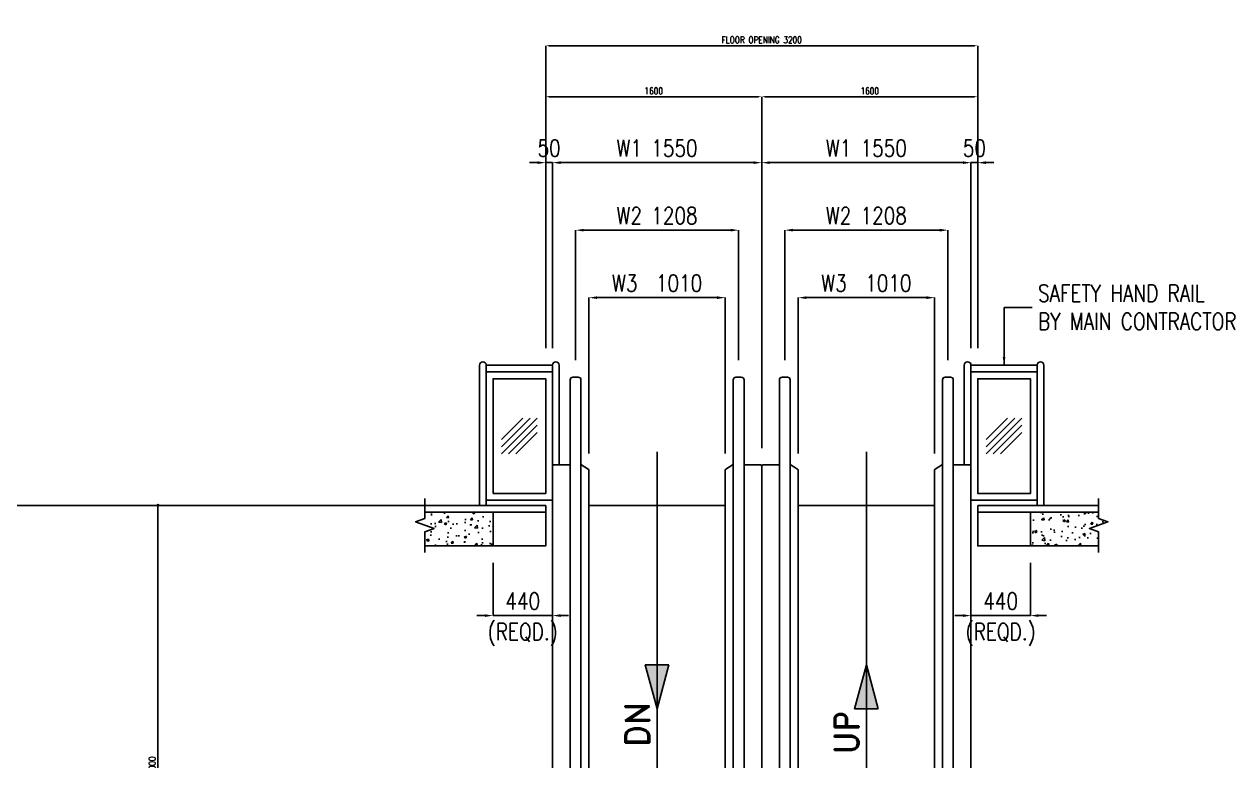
# Model space of a CAD drawing. Header units: millimetres. Extents: x -106996 to 276536, y -21995 to 37993.
# Drawn here: x 209682 to 218648, y 5338 to 10793 of the extents above; entities that cross this region are included whole.
import ezdxf

# ---------------------------------------------------------------- set-up
doc = ezdxf.new("R2010")
doc.units = ezdxf.units.MM
doc.header["$LTSCALE"] = 100
doc.linetypes.add('CENTER', pattern=[50.8, 31.75, -6.35, 6.35, -6.35])
doc.layers.get('0').update_dxf_attribs({"color": 3})
for name, color, linetype in [('1', 2, 'Continuous'), ('DIM', 2, 'Continuous'), ('GEN-___-T03-ESC-ESC', 7, 'Continuous'), ('GEN-___-T03-ESC-GEN-CNTR', 1, 'CENTER'), ('GLASS WALL', 20, 'Continuous'), ('MW', 4, 'Continuous')]:
    doc.layers.add(name, color=color, linetype=linetype)
doc.styles.add('F2', font='romand.shx')
doc.styles.add('F3', font='romans.shx', dxfattribs={"width": 0.8})
doc.dimstyles.new('NOR', dxfattribs={"dimscale": 20, "dimtxt": 2.5, "dimasz": 1.2, "dimexe": 0, "dimexo": 2.5, "dimgap": 0.9, "dimtad": 1, "dimzin": 12, "dimdsep": 46, "dimtxsty": 'F3', "dimsah": 1, "dimcen": 0.09, "dimclrd": 2, "dimclre": 2, "dimclrt": 7, "dimadec": 0, "dimazin": 0, "dimtfac": 1, "dimtix": 1, "dimtmove": 2, "dimatfit": 3, "dimfxl": 0, "dimtolj": 1, "dimtzin": 12, "dimarcsym": 0})
pattern_1 = [(50, (187950.99, -13998.58), (179.31505, -15.68803), [18.75, -206.25]), (355, (187950.99, -13998.58), (-34.6878, 188.048), [15, -165]), (100.45144, (187965.93, -13999.89), (144.6272, 172.36), [15.93505, -175.2855]), (46.1842, (187950.99, -13948.58), (266.8103, -41.3798), [28.125, -309.375]), (96.6356, (187973.22, -13952.03), (233.6655, 243.5297), [23.9026, -262.9284]), (351.1842, (187951, -13948.58), (233.6655, 243.5297), [22.5, -247.5]), (21, (187975.99, -13961.08), (149.22676, -100.6547), [18.75, -206.25]), (326, (187975.99, -13961.08), (60.8288, 181.2875), [15, -165]), (71.45144, (187988.42, -13969.47), (210.0556, 80.6328), [15.93505, -175.2855]), (37.5, (187950.99, -13998.58), (3.03996, 83.22346), [0, -163, 0, -167.5, 0, -165.625]), (7.5, (187950.99, -13998.58), (65.76738, 98.60293), [0, -95.5, 0, -159.25, 0, -63.125]), (327.5, (187895.24, -13998.58), (133.45561, -5.63872), [0, -62.5, 0, -195, 0, -258.75]), (317.5, (187870.24, -13998.58), (145.79654, 25.02625), [0, -81.25, 0, -129.5, 0, -183.75])]

# ---------------------------------------------------------------- blocks, each defined once
blk = doc.blocks.new('DOT')
at = {"layer": '1', "color": 0, "linetype": 'ByBlock'}
blk.add_line((-0.5, 0), (-1, 0), dxfattribs=at)
at = {"layer": '1', "color": 0, "linetype": 'ByBlock', "const_width": 0.5}
blk.add_lwpolyline([(-0.25, 0, 1), (0.25, 0, 1)], format="xyb", close=True, dxfattribs=at)
blk = doc.blocks.new('*D323')
at = {"color": 2, "linetype": 'ByBlock', "lineweight": -2, "transparency": 16777216}
for p, q in [((210975.6, 7229.1), (210672.3, 7229.1)), ((210672.3, 7205.1), (210672.3, 3253.1)), ((211097.6, 3229.1), (210672.3, 3229.1))]:
    blk.add_line(p, q, dxfattribs=at)
at = {"layer": 'DEFPOINTS', "color": 0, "transparency": 16777216}
for p in [(211025.6, 7229.1), (210672.3, 3229.1), (211147.6, 3229.1)]:
    blk.add_point(p, dxfattribs=at)
at = {"color": 2, "lineweight": -2, "transparency": 16777216, "xscale": 23.99999999999999, "yscale": 23.99999999999999, "zscale": 23.99999999999999}
for p, rotation in [((210672.3, 7229.1), 90), ((210672.3, 3229.1), 270)]:
    blk.add_blockref('DOT', p, dxfattribs=dict(at, rotation=rotation))
at = {"color": 7, "transparency": 16777216, "insert": (210629.3, 5229.1), "char_height": 50, "attachment_point": 5, "rotation": 90, "style": 'F3'}
blk.add_mtext('\\A1;RISE 4000', dxfattribs=at)
blk = doc.blocks.new('_DOT')
at = {"color": 0, "linetype": 'ByBlock'}
blk.add_line((-0.5, 0), (-1, 0), dxfattribs=at)
at = {"color": 0, "linetype": 'ByBlock', "const_width": 0.5}
blk.add_lwpolyline([(-0.25, 0, 1), (0.25, 0, 1)], format="xyb", close=True, dxfattribs=at)
blk = doc.blocks.new('*D366')
at = {"layer": 'DEFPOINTS', "color": 0, "transparency": 16777216}
for p in [(213154.3, 6929.1, 0), (213594.3, 6899.1, 0), (213154.3, 6412.9)]:
    blk.add_point(p, dxfattribs=at)
at = {"layer": 'DIM', "color": 2, "lineweight": -2, "transparency": 16777216}
for p, q in [((213154.3, 6804.1), (213154.3, 6412.9)), ((213594.3, 6774.1), (213594.3, 6412.9)), ((213094.3, 6412.9), (213034.3, 6412.9)), ((213594.3, 6412.9), (213154.3, 6412.9)), ((213654.3, 6412.9), (213714.3, 6412.9))]:
    blk.add_line(p, q, dxfattribs=at)
at = {"layer": 'DIM', "color": 2, "transparency": 16777216}
for points in [[(213094.3, 6422.9), (213094.3, 6402.9), (213154.3, 6412.9)], [(213654.3, 6422.9), (213654.3, 6402.9), (213594.3, 6412.9)]]:
    blk.add_solid(points, dxfattribs=at)
at = {"layer": 'DIM', "color": 7, "transparency": 16777216, "char_height": 125, "attachment_point": 5, "style": 'F3'}
for s, insert in [('\\A1;440', (213374.3, 6520.4)), ('\\A1;(REQD.)', (213374.3, 6272.7))]:
    blk.add_mtext(s, dxfattribs=dict(at, insert=insert))
blk = doc.blocks.new('*D367')
at = {"layer": 'DEFPOINTS', "color": 0, "transparency": 16777216}
for p in [(217134.3, 6929.1, 0), (216694.3, 6899.1, 0), (217134.3, 6412.9)]:
    blk.add_point(p, dxfattribs=at)
at = {"layer": 'DIM', "color": 2, "lineweight": -2, "transparency": 16777216}
for p, q in [((216694.3, 6774.1), (216694.3, 6412.9)), ((217134.3, 6804.1), (217134.3, 6412.9)), ((216634.3, 6412.9), (216574.3, 6412.9)), ((216694.3, 6412.9), (217134.3, 6412.9)), ((217194.3, 6412.9), (217254.3, 6412.9))]:
    blk.add_line(p, q, dxfattribs=at)
at = {"layer": 'DIM', "color": 2, "transparency": 16777216}
for points in [[(216634.3, 6422.9), (216634.3, 6402.9), (216694.3, 6412.9)], [(217194.3, 6422.9), (217194.3, 6402.9), (217134.3, 6412.9)]]:
    blk.add_solid(points, dxfattribs=at)
at = {"layer": 'DIM', "color": 7, "transparency": 16777216, "char_height": 125, "attachment_point": 5, "style": 'F3'}
for s, insert in [('\\A1;440', (216914.3, 6520.4)), ('\\A1;(REQD.)', (216914.3, 6272.7))]:
    blk.add_mtext(s, dxfattribs=dict(at, insert=insert))
blk = doc.blocks.new('*D397')
at = {"layer": 'DEFPOINTS', "color": 0, "transparency": 16777216}
for p in [(216424.3, 8767.8), (215414.3, 7489.3), (216424.3, 7489.3)]:
    blk.add_point(p, dxfattribs=at)
at = {"layer": 'GEN-___-T03-ESC-ESC', "color": 2, "lineweight": -2, "transparency": 16777216}
for p, q in [((215414.3, 7614.3), (215414.3, 8767.8)), ((215474.3, 8767.8), (216364.3, 8767.8)), ((216424.3, 7614.3), (216424.3, 8767.8))]:
    blk.add_line(p, q, dxfattribs=at)
at = {"layer": 'GEN-___-T03-ESC-ESC', "color": 2, "transparency": 16777216}
for points in [[(215474.3, 8777.8), (215474.3, 8757.8), (215414.3, 8767.8)], [(216364.3, 8777.8), (216364.3, 8757.8), (216424.3, 8767.8)]]:
    blk.add_solid(points, dxfattribs=at)
at = {"layer": 'GEN-___-T03-ESC-ESC', "color": 7, "transparency": 16777216, "insert": (215919.3, 8875.3), "char_height": 125, "attachment_point": 5, "style": 'F3'}
blk.add_mtext('\\A1;W3  1010', dxfattribs=at)
blk = doc.blocks.new('*D398')
at = {"layer": 'DEFPOINTS', "color": 0, "transparency": 16777216}
for p in [(216523.3, 9267.8), (215315.3, 8179.1), (216523.3, 8179.1)]:
    blk.add_point(p, dxfattribs=at)
at = {"layer": 'GEN-___-T03-ESC-ESC', "color": 2, "lineweight": -2, "transparency": 16777216}
for p, q in [((215315.3, 8304.1), (215315.3, 9267.8)), ((215375.3, 9267.8), (216463.3, 9267.8)), ((216523.3, 8304.1), (216523.3, 9267.8))]:
    blk.add_line(p, q, dxfattribs=at)
at = {"layer": 'GEN-___-T03-ESC-ESC', "color": 2, "transparency": 16777216}
for points in [[(215375.3, 9277.8), (215375.3, 9257.8), (215315.3, 9267.8)], [(216463.3, 9277.8), (216463.3, 9257.8), (216523.3, 9267.8)]]:
    blk.add_solid(points, dxfattribs=at)
at = {"layer": 'GEN-___-T03-ESC-ESC', "color": 7, "transparency": 16777216, "insert": (215919.3, 9375.3), "char_height": 125, "attachment_point": 5, "style": 'F3'}
blk.add_mtext('\\A1;W2 1208', dxfattribs=at)
blk = doc.blocks.new('*D399')
at = {"layer": 'DEFPOINTS', "color": 0, "transparency": 16777216}
for p in [(213544.3, 9767.8), (213544.3, 8267.7, 0), (213594.3, 8267.7, 0)]:
    blk.add_point(p, dxfattribs=at)
at = {"layer": 'DIM', "color": 2, "lineweight": -2, "transparency": 16777216}
for p, q in [((213484.3, 9767.8), (213424.3, 9767.8)), ((213544.3, 8392.7), (213544.3, 9767.8)), ((213594.3, 9767.8), (213544.3, 9767.8)), ((213594.3, 8392.7), (213594.3, 9767.8)), ((213654.3, 9767.8), (213714.3, 9767.8))]:
    blk.add_line(p, q, dxfattribs=at)
at = {"layer": 'DIM', "color": 2, "transparency": 16777216}
for points in [[(213484.3, 9777.8), (213484.3, 9757.8), (213544.3, 9767.8)], [(213654.3, 9777.8), (213654.3, 9757.8), (213594.3, 9767.8)]]:
    blk.add_solid(points, dxfattribs=at)
at = {"layer": 'DIM', "color": 7, "transparency": 16777216, "insert": (213569.3, 9875.3), "char_height": 125, "attachment_point": 5, "style": 'F3'}
blk.add_mtext('\\A1;50', dxfattribs=at)
blk = doc.blocks.new('*D400')
at = {"layer": 'DEFPOINTS', "color": 0, "transparency": 16777216}
for p in [(213864.3, 8767.8), (213864.3, 7489.3), (214874.3, 7489.3)]:
    blk.add_point(p, dxfattribs=at)
at = {"layer": 'GEN-___-T03-ESC-ESC', "color": 2, "lineweight": -2, "transparency": 16777216}
for p, q in [((213864.3, 7614.3), (213864.3, 8767.8)), ((214814.3, 8767.8), (213924.3, 8767.8)), ((214874.3, 7614.3), (214874.3, 8767.8))]:
    blk.add_line(p, q, dxfattribs=at)
at = {"layer": 'GEN-___-T03-ESC-ESC', "color": 2, "transparency": 16777216}
for points in [[(213924.3, 8777.8), (213924.3, 8757.8), (213864.3, 8767.8)], [(214814.3, 8777.8), (214814.3, 8757.8), (214874.3, 8767.8)]]:
    blk.add_solid(points, dxfattribs=at)
at = {"layer": 'GEN-___-T03-ESC-ESC', "color": 7, "transparency": 16777216, "insert": (214369.3, 8875.3), "char_height": 125, "attachment_point": 5, "style": 'F3'}
blk.add_mtext('\\A1;W3  1010', dxfattribs=at)
blk = doc.blocks.new('*D401')
at = {"layer": 'DEFPOINTS', "color": 0, "transparency": 16777216}
for p in [(213765.3, 9267.8), (213765.3, 8179.1), (214973.3, 8179.1)]:
    blk.add_point(p, dxfattribs=at)
at = {"layer": 'GEN-___-T03-ESC-ESC', "color": 2, "lineweight": -2, "transparency": 16777216}
for p, q in [((213765.3, 8304.1), (213765.3, 9267.8)), ((214913.3, 9267.8), (213825.3, 9267.8)), ((214973.3, 8304.1), (214973.3, 9267.8))]:
    blk.add_line(p, q, dxfattribs=at)
at = {"layer": 'GEN-___-T03-ESC-ESC', "color": 2, "transparency": 16777216}
for points in [[(213825.3, 9277.8), (213825.3, 9257.8), (213765.3, 9267.8)], [(214913.3, 9277.8), (214913.3, 9257.8), (214973.3, 9267.8)]]:
    blk.add_solid(points, dxfattribs=at)
at = {"layer": 'GEN-___-T03-ESC-ESC', "color": 7, "transparency": 16777216, "insert": (214369.3, 9375.3), "char_height": 125, "attachment_point": 5, "style": 'F3'}
blk.add_mtext('\\A1;W2 1208', dxfattribs=at)
blk = doc.blocks.new('*D402')
at = {"layer": 'DEFPOINTS', "color": 0, "transparency": 16777216}
for p in [(216744.3, 10633.9), (216744.3, 9684.8), (213544.3, 9380.4)]:
    blk.add_point(p, dxfattribs=at)
at = {"layer": 'DIM', "color": 2, "lineweight": -2, "transparency": 16777216}
for p, q in [((213544.3, 9430.4), (213544.3, 10633.9)), ((213568.3, 10633.9), (216720.3, 10633.9)), ((216744.3, 9734.8), (216744.3, 10633.9))]:
    blk.add_line(p, q, dxfattribs=at)
at = {"layer": 'DIM', "color": 2, "transparency": 16777216}
for points in [[(213568.3, 10637.9), (213568.3, 10629.9), (213544.3, 10633.9)], [(216720.3, 10637.9), (216720.3, 10629.9), (216744.3, 10633.9)]]:
    blk.add_solid(points, dxfattribs=at)
at = {"layer": 'DIM', "color": 7, "transparency": 16777216, "insert": (215144.3, 10676.9), "char_height": 50, "attachment_point": 5, "style": 'F3'}
blk.add_mtext('\\A1;FLOOR OPENING 3200', dxfattribs=at)
blk = doc.blocks.new('*D403')
at = {"layer": 'DEFPOINTS', "color": 0, "transparency": 16777216}
for p in [(215144.3, 9767.8), (216694.3, 8267.7, 0), (215144.3, 7529.1)]:
    blk.add_point(p, dxfattribs=at)
at = {"layer": 'GEN-___-T03-ESC-ESC', "color": 2, "lineweight": -2, "transparency": 16777216}
for p, q in [((215144.3, 7654.1), (215144.3, 9767.8)), ((216634.3, 9767.8), (215204.3, 9767.8)), ((216694.3, 8392.7), (216694.3, 9767.8))]:
    blk.add_line(p, q, dxfattribs=at)
at = {"layer": 'GEN-___-T03-ESC-ESC', "color": 2, "transparency": 16777216}
for points in [[(215204.3, 9777.8), (215204.3, 9757.8), (215144.3, 9767.8)], [(216634.3, 9777.8), (216634.3, 9757.8), (216694.3, 9767.8)]]:
    blk.add_solid(points, dxfattribs=at)
at = {"layer": 'GEN-___-T03-ESC-ESC', "color": 7, "transparency": 16777216, "insert": (215919.3, 9875.3), "char_height": 125, "attachment_point": 5, "style": 'F3'}
blk.add_mtext('\\A1;W1 1550', dxfattribs=at)
blk = doc.blocks.new('*D404')
at = {"layer": 'DEFPOINTS', "color": 0, "transparency": 16777216}
for p in [(215144.3, 9767.8), (213594.3, 8267.7, 0), (215144.3, 7529.1)]:
    blk.add_point(p, dxfattribs=at)
at = {"layer": 'GEN-___-T03-ESC-ESC', "color": 2, "lineweight": -2, "transparency": 16777216}
for p, q in [((213594.3, 8392.7), (213594.3, 9767.8)), ((213654.3, 9767.8), (215084.3, 9767.8)), ((215144.3, 7654.1), (215144.3, 9767.8))]:
    blk.add_line(p, q, dxfattribs=at)
at = {"layer": 'GEN-___-T03-ESC-ESC', "color": 2, "transparency": 16777216}
for points in [[(213654.3, 9777.8), (213654.3, 9757.8), (213594.3, 9767.8)], [(215084.3, 9777.8), (215084.3, 9757.8), (215144.3, 9767.8)]]:
    blk.add_solid(points, dxfattribs=at)
at = {"layer": 'GEN-___-T03-ESC-ESC', "color": 7, "transparency": 16777216, "insert": (214369.3, 9875.3), "char_height": 125, "attachment_point": 5, "style": 'F3'}
blk.add_mtext('\\A1;W1 1550', dxfattribs=at)
blk = doc.blocks.new('*D405')
at = {"layer": 'DEFPOINTS', "color": 0, "transparency": 16777216}
for p in [(216744.3, 9767.8), (216694.3, 8267.7, 0), (216744.3, 8267.7, 0)]:
    blk.add_point(p, dxfattribs=at)
at = {"layer": 'DIM', "color": 2, "lineweight": -2, "transparency": 16777216}
for p, q in [((216634.3, 9767.8), (216574.3, 9767.8)), ((216694.3, 8392.7), (216694.3, 9767.8)), ((216694.3, 9767.8), (216744.3, 9767.8)), ((216744.3, 8392.7), (216744.3, 9767.8)), ((216804.3, 9767.8), (216864.3, 9767.8))]:
    blk.add_line(p, q, dxfattribs=at)
at = {"layer": 'DIM', "color": 2, "transparency": 16777216}
for points in [[(216634.3, 9777.8), (216634.3, 9757.8), (216694.3, 9767.8)], [(216804.3, 9777.8), (216804.3, 9757.8), (216744.3, 9767.8)]]:
    blk.add_solid(points, dxfattribs=at)
at = {"layer": 'DIM', "color": 7, "transparency": 16777216, "insert": (216719.3, 9875.3), "char_height": 125, "attachment_point": 5, "style": 'F3'}
blk.add_mtext('\\A1;50', dxfattribs=at)
blk = doc.blocks.new('*D407')
at = {"color": 2, "lineweight": -2, "transparency": 16777216}
for p, q in [((213544.3, 9555.4), (213544.3, 10256.1)), ((213568.3, 10256.1), (215120.3, 10256.1)), ((215144.3, 9555.4), (215144.3, 10256.1))]:
    blk.add_line(p, q, dxfattribs=at)
at = {"color": 2, "transparency": 16777216}
for points in [[(213568.3, 10260.1), (213568.3, 10252.1), (213544.3, 10256.1)], [(215120.3, 10260.1), (215120.3, 10252.1), (215144.3, 10256.1)]]:
    blk.add_solid(points, dxfattribs=at)
at = {"layer": 'DEFPOINTS', "color": 0, "transparency": 16777216}
for p in [(215144.3, 10256.1), (213544.3, 9505.4, 0), (215144.3, 9505.4, 0)]:
    blk.add_point(p, dxfattribs=at)
at = {"color": 7, "transparency": 16777216, "insert": (214344.3, 10299.1), "char_height": 50, "attachment_point": 5, "style": 'F3'}
blk.add_mtext('\\A1;1600', dxfattribs=at)
blk = doc.blocks.new('*D408')
at = {"color": 2, "lineweight": -2, "transparency": 16777216}
for p, q in [((215144.3, 9616.6), (215144.3, 10256.1)), ((215168.3, 10256.1), (216720.3, 10256.1)), ((216744.3, 9616.6), (216744.3, 10256.1))]:
    blk.add_line(p, q, dxfattribs=at)
at = {"color": 2, "transparency": 16777216}
for points in [[(215168.3, 10260.1), (215168.3, 10252.1), (215144.3, 10256.1)], [(216720.3, 10260.1), (216720.3, 10252.1), (216744.3, 10256.1)]]:
    blk.add_solid(points, dxfattribs=at)
at = {"layer": 'DEFPOINTS', "color": 0, "transparency": 16777216}
for p in [(216744.3, 10256.1), (215144.3, 9566.6, 0), (216744.3, 9566.6, 0)]:
    blk.add_point(p, dxfattribs=at)
at = {"color": 7, "transparency": 16777216, "insert": (215944.3, 10299.1), "char_height": 50, "attachment_point": 5, "style": 'F3'}
blk.add_mtext('\\A1;1600', dxfattribs=at)

msp = doc.modelspace()

# ---------------------------------------------------------------- hatches: boundary and pattern name
h = msp.add_hatch()
h.set_pattern_fill('AR-CONC', color=2, scale=25)
h.set_pattern_definition(pattern_1)
h.paths.add_polyline_path([(213154.308504, 7179.1244945), (212648.9360505, 7179.1244945), (212648.9360505, 7132.670443), (212580.249115, 7107.670443), (212717.622986, 7057.670443), (212648.9360505, 7032.670443), (212648.9360505, 6929.1244945), (213154.308504, 6929.1244945)])
h = msp.add_hatch()
h.set_pattern_fill('AR-CONC', color=2, scale=25)
h.set_pattern_definition(pattern_1)
h.paths.add_polyline_path([(217639.6809574, 7032.670443), (217570.9940219, 7057.670443), (217708.3678929, 7107.670443), (217639.6809574, 7132.670443), (217639.6809574, 7179.1244945), (217134.3085039, 7179.1244945), (217134.3085039, 6929.1244945), (217639.6809574, 6929.1244945)])
for points in [[(214456.6599317, 6047.9874259), (214369.308504, 5722.7574595), (214281.9570762, 6047.9874259)], [(216006.6599317, 5722.7574595), (215919.308504, 6047.9874259), (215831.9570762, 5722.7574595)]]:
    msp.add_hatch(color=252).paths.add_polyline_path(points)

# ---------------------------------------------------------------- linework, layer by layer
at = {"color": 4, "ltscale": 250}
for p, q in [((213054.308504, 7229.1244945, -0.0001515), (213054.308504, 8267.6953043, -0.0001515)), ((213104.308504, 8267.6960777, -0.0003538), (213104.308504, 7229.1244945, -0.0003538)), ((213104.308504, 8267.6953043, 0.0006709), (213594.308504, 8267.6953043, 0.0003339)), ((213594.308504, 7519.136932, 0.0001772), (213594.308504, 8267.6953043, 0.0005187)), ((213644.308504, 8267.6960777, 0.0003164), (213644.308504, 7529.136932, 0.0003164)), ((216644.308504, 8267.6960777, 0.0003164), (216644.308504, 7529.136932, 0.0003164)), ((217184.3085039, 8267.6953043, 0.0006709), (216694.3085039, 8267.6953043, 0.0003339)), ((216694.308504, 7519.136932, 0.0001772), (216694.3085039, 8267.6953043, 0.0005187)), ((217184.3085039, 8267.6960777, -0.0003538), (217184.3085039, 7229.1244945, -0.0003538)), ((217234.3085039, 7229.1244945, -0.0001515), (217234.3085039, 8267.6953043, -0.0001515)), ((213104.308504, 8217.6953043, 0.0006709), (213594.308504, 8217.6953043, 0.0003339)), ((217184.3085039, 8217.6953043, 0.0006709), (216694.3085039, 8217.6953043, 0.0003339)), ((213104.308504, 7267.6953043, 0.0005676), (213594.308504, 7267.6953043, 0.0005187)), ((217184.3085039, 7267.6953043, 0.0005676), (216694.3085039, 7267.6953043, 0.0005187))]:
    msp.add_line(p, q, dxfattribs=at)
at = {"color": 252}
for p, q in [((213216.7259825, 7610.154486, 0.0003111), (213481.8910254, 7875.3195289, 0.0003111)), ((213216.7259825, 7663.1874946, 0.0003111), (213428.8580169, 7875.3195289, 0.0003111)), ((213216.7259825, 7716.2205032, 0.0003111), (213375.8250083, 7875.3195289, 0.0003111)), ((213269.7589911, 7610.154486, 0.0003111), (213481.8910254, 7822.2865203, 0.0003111)), ((216806.7259825, 7610.154486, 0.0003111), (217071.8910254, 7875.3195289, 0.0003111)), ((216806.7259825, 7663.1874946, 0.0003111), (217018.8580168, 7875.3195289, 0.0003111)), ((216806.7259825, 7716.2205032, 0.0003111), (216965.8250082, 7875.3195289, 0.0003111)), ((216859.7589911, 7610.154486, 0.0003111), (217071.8910254, 7822.2865203, 0.0003111)), ((213322.7919997, 7610.154486, 0.0003111), (213481.8910254, 7769.2535118, 0.0003111)), ((216912.7919997, 7610.154486, 0.0003111), (217071.8910254, 7769.2535118, 0.0003111)), ((211445.7576119, 7229.1219316), (208942.6967486, 7229.1160323))]:
    msp.add_line(p, q, dxfattribs=at)
at = {"color": 1, "linetype": 'CENTER', "ltscale": 222}
for p, q in [((214369.308504, 1759.1244945, -0.0005033), (214369.308504, 7625.2570465, -0.0002819)), ((215919.308504, 1809.8956404, -0.0005018), (215919.308504, 7625.2570465, -0.0002816))]:
    msp.add_line(p, q, dxfattribs=at)
for p, q in [((212648.9360505, 7229.1244945, 0.0001772), (213544.308504, 7229.1244945, 0.0001772)), ((213544.308504, 7179.1244945, 0.0005342), (213544.308504, 7229.1244945, 0.0001772)), ((217639.6809574, 7229.1244945, -0.0002691), (216744.3085039, 7229.1244945, -0.0002691)), ((216744.3085039, 7179.1244945, 0.0005342), (216744.3085039, 7229.1244945, 0.0001772))]:
    msp.add_line(p, q)
at = {"color": 6, "ltscale": 11}
msp.add_line((217134.3085039, 7179.1244945, -0.0002385), (217134.3085039, 6929.1244945, 0.0003204), dxfattribs=at)
at = {"color": 1, "linetype": 'Continuous', "elevation": -0.0002691}
for points in [[(212648.9360505, 7279.1244945), (212648.9360505, 7132.670443), (212580.249115, 7107.670443), (212717.622986, 7057.670443), (212648.9360505, 7032.670443), (212648.9360505, 6879.1244945)], [(217639.6809574, 7279.1244945), (217639.6809574, 7132.670443), (217708.3678929, 7107.670443), (217570.9940219, 7057.670443), (217639.6809574, 7032.670443), (217639.6809574, 6879.1244945)]]:
    msp.add_lwpolyline(points, dxfattribs=at)
at = {"color": 6, "elevation": -0.0002194}
for points in [[(212648.9360505, 7179.1244945), (212648.9360505, 7132.670443), (212580.249115, 7107.670443), (212717.622986, 7057.670443), (212648.9360505, 7032.670443), (212648.9360505, 6929.1244945), (213154.308504, 6929.1244945), (213154.308504, 7179.1244945)], [(217639.6809574, 7179.1244945), (217639.6809574, 7132.670443), (217708.3678929, 7107.670443), (217570.9940219, 7057.670443), (217639.6809574, 7032.670443), (217639.6809574, 6929.1244945), (217134.3085039, 6929.1244945), (217134.3085039, 7179.1244945)]]:
    msp.add_lwpolyline(points, close=True, dxfattribs=at)
at = {"ltscale": 11}
for points, elevation in [([(213544.308504, 7179.1244945), (213154.308504, 7179.1244945), (213154.308504, 6929.1244945), (213544.308504, 6929.1244945)], -0.0003556), ([(216744.3085039, 7179.1244945), (217134.3085039, 7179.1244945), (217134.3085039, 6929.1244945), (216744.3085039, 6929.1244945)], -0.0002194)]:
    msp.add_lwpolyline(points, close=True, dxfattribs=dict(at, elevation=elevation))
at = {"ltscale": 250}
for points, elevation in [([(214456.6599317, 6047.9874259), (214369.308504, 5722.7574595), (214281.9570762, 6047.9874259)], -0.000376), ([(216006.6599317, 5722.7574595), (215919.308504, 6047.9874259), (215831.9570762, 5722.7574595)], -0.0003622)]:
    msp.add_lwpolyline(points, close=True, dxfattribs=dict(at, elevation=elevation))
at = {"color": 4, "ltscale": 250}
for centre in [(213079.308504, 8267.6953043, -0.0001515), (213619.308504, 8267.6953043, 0.0005187), (216669.3085039, 8267.6953043, 0.0005187), (217209.3085039, 8267.6953043, -0.0001515)]:
    msp.add_arc(centre, 25, 0, 180, dxfattribs=at)
at = {"layer": 'GEN-___-T03-ESC-ESC'}
for p, q in [((213785.308504, 8179.136932, 0.0001772), (213745.308504, 8179.136932, 0.0001772)), ((214953.308504, 8179.136932, 0.0001772), (214993.308504, 8179.136932, 0.0001772)), ((215335.308504, 8179.136932, 0.0001772), (215295.308504, 8179.136932, 0.0001772)), ((216503.308504, 8179.136932, 0.0001772), (216543.308504, 8179.136932, 0.0001772)), ((213725.308504, 8159.136932, 0.0003314), (213725.308504, 7029.1244945, -0.0004922)), ((213805.308504, 8159.136932, 0.0003314), (213805.308504, 7029.1244945, -0.0004922)), ((214933.308504, 8159.136932, 0.0002267), (214933.308504, 7029.1244945, -0.0004922)), ((215013.308504, 8159.136932, 0.0003314), (215013.308504, 7029.1244945, -0.0004922)), ((215275.308504, 8159.1370068, 0.0003314), (215275.308504, 7029.1244945, -0.0004922)), ((215355.308504, 8159.136932, 0.0003314), (215355.308504, 7029.1244945, -0.0004922)), ((216483.308504, 8159.1370082, 0.0003314), (216483.308504, 7029.1244945, -0.0004922)), ((216563.308504, 8159.136932, 0.0003314), (216563.308504, 7029.1244945, -0.0004922)), ((213859.308504, 7497.9600174, 0.0001772), (213805.308504, 7533.0340463, 0.0001772)), ((214879.308504, 7497.9600174, 0.0001772), (214933.308504, 7533.0340463, 0.0001772)), ((215409.308504, 7497.9600174, 0.0001772), (215355.308504, 7533.0340463, 0.0001772)), ((216429.308504, 7497.9600174, 0.0001772), (216483.308504, 7533.0340463, 0.0001772)), ((213594.308504, 7519.136932, 0.0003428), (213594.308504, 3229.1244945, -0.0004465)), ((213725.308504, 7529.136932, 0.0001772), (213604.308504, 7529.136932, 0.0001772)), ((213864.308504, 7489.2997634, 0.0002663), (213864.308504, 7029.1244945, -0.0004922)), ((214874.308504, 7489.2997634, 0.0002663), (214874.308504, 7029.1244945, -0.0004922)), ((215013.308504, 7529.136932, 0.0001772), (215134.308504, 7529.136932, 0.0001772)), ((215144.308504, 3445.1797995, -0.0004922), (215144.308504, 7519.136932, 0.0001772)), ((215275.308504, 7529.136932, 0.0001772), (215154.308504, 7529.136932, 0.0001772)), ((215414.308504, 7489.2997634, 0.0002663), (215414.308504, 7029.1244945, -0.0004922)), ((216424.308504, 7489.2997634, 0.0002663), (216424.308504, 7029.1244945, -0.0004922)), ((216563.308504, 7529.136932, 0.0001772), (216684.308504, 7529.136932, 0.0001772)), ((216694.308504, 7519.136932, 0.0003428), (216694.308504, 3229.1244945, -0.0004465)), ((214874.308504, 7229.136932, 0.0001772), (213864.308504, 7229.136932, 0.0001772)), ((216424.308504, 7229.136932, 0.0001772), (215414.308504, 7229.136932, 0.0001772)), ((213725.308504, 7029.1244945, -0.0004922), (213725.308504, 3379.4054631, -0.0004922)), ((213805.308504, 7029.1244945, -0.0004922), (213805.308504, 3379.7499885, -0.0004922)), ((213864.308504, 7029.1244945, -0.0004922), (213864.308504, 3229.1244945, -0.0004922)), ((214874.308504, 7029.1244945, -0.0004922), (214874.308504, 3229.1244945, -0.0004922)), ((214933.308504, 7029.1244945, -0.0004922), (214933.308504, 3379.7499885, -0.0004922)), ((215013.308504, 7029.1244945, -0.0004922), (215013.308504, 3379.7499885, -0.0004922)), ((215275.308504, 7029.1244945, -0.0004922), (215275.308504, 3379.7499885, -0.0004922)), ((215355.308504, 7029.1244945, -0.0004922), (215355.308504, 3379.7499885, -0.0004922)), ((215414.308504, 7029.1244945, -0.0004922), (215414.308504, 3229.1244945, -0.0004922)), ((216424.308504, 7029.1244945, -0.0004922), (216424.308504, 3229.1244945, -0.0004922)), ((216483.308504, 7029.1244945, -0.0004922), (216483.308504, 3379.7499885, -0.0004922)), ((216563.308504, 7029.1244945, -0.0004922), (216563.308504, 3379.624087, -0.0004922))]:
    msp.add_line(p, q, dxfattribs=at)
for centre, radius, start, end in [((213745.308504, 8159.136932, 0.0001772), 20, 90, 180), ((213785.308504, 8159.136932, 0.0001772), 20, 0, 90), ((214953.308504, 8159.136932, 0.0001772), 20, 90, 180), ((214993.308504, 8159.136932, 0.0001772), 20, 0, 90), ((215295.308504, 8159.136932, 0.0001772), 20, 90, 180), ((215335.308504, 8159.136932, 0.0001772), 20, 0, 90), ((216503.308504, 8159.136932, 0.0001772), 20, 90, 180), ((216543.308504, 8159.136932, 0.0001772), 20, 0, 90), ((213604.308504, 7519.136932, 0.0001772), 10, 90, 180), ((213604.308504, 7519.136932, 0.0001772), 10, 90, 180), ((213854.308504, 7489.2997634, 0.0001772), 10, 0, 60), ((214884.308504, 7489.2997634, 0.0001772), 10, 120, 180), ((215134.308504, 7519.136932, 0.0001772), 10, 0, 90), ((215154.308504, 7519.136932, 0.0001772), 10, 90, 180), ((215404.308504, 7489.2997634, 0.0001772), 10, 0, 60)]:
    msp.add_arc(centre, radius, start, end, dxfattribs=at)
at = {"layer": 'GEN-___-T03-ESC-GEN-CNTR', "ltscale": 150}
msp.add_line((212648.9360505, 7229.1219316), (210199.0928234, 7229.1219316), dxfattribs=at)
at = {"layer": 'GLASS WALL', "elevation": 0.0003111}
for points in [[(213154.308504, 7317.6953043), (213154.308504, 8167.7787106), (213544.308504, 8167.7787106), (213544.308504, 7317.6953043)], [(217134.3085039, 7317.6953043), (217134.3085039, 8167.7787106), (216744.3085039, 8167.7787106), (216744.3085039, 7317.6953043)]]:
    msp.add_lwpolyline(points, close=True, dxfattribs=at)
at = {"layer": 'MW', "color": 4, "ltscale": 222}
for centre, start, end in [((216434.308504, 7489.2997634, 0.0001772), 120, 180), ((216684.308504, 7519.136932, 0.0001772), 0, 90), ((216684.308504, 7519.136932, 0.0001772), 0, 90)]:
    msp.add_arc(centre, 10, start, end, dxfattribs=at)

# ---------------------------------------------------------------- texts
at = {"color": 2, "ltscale": 250, "style": 'F2'}
for s, p in [('DN', (214312.6164705, 5440.6271108, -0.0003836)), ('UP', (215862.6164705, 5384.7421818, -0.0003698))]:
    msp.add_text(s, height=180, rotation=90, dxfattribs=at).set_placement(p)
at = {"ltscale": 250, "insert": (217191.0360931, 8696.1734385, 0.0007452), "char_height": 125, "width": 2397.397265972, "attachment_point": 4, "style": 'F3'}
msp.add_mtext('{\\W0.8;SAFETY HAND RAIL \\PBY MAIN CONTRACTOR}', dxfattribs=at)

# ---------------------------------------------------------------- dimensions: what is measured, and where the dimension line sits
for base, p1, p2, picture, middle in [((215144.308504, 10256.133679, -0.0004922), (213544.308504, 9505.4092045, -0.0000459), (215144.308504, 9505.4092045, 0.0001772), '*D407', (214344.308504, 10299.133679, -0.0004922)), ((216744.3116621, 10256.133679, -0.0004922), (215144.308504, 9566.5874793, 0.0001772), (216744.3116621, 9566.5874793, 0.0001772), '*D408', (215944.310083, 10299.133679, -0.0004922))]:
    dim = msp.add_linear_dim(base=base, p1=p1, p2=p2, dimstyle='NOR')
    dim.commit()
    dim.dimension.update_dxf_attribs({"geometry": picture, "text_midpoint": middle})
dim = msp.add_linear_dim(base=(210672.3342088, 3229.1219316), p1=(211025.5891719, 7229.1219316), p2=(211147.6417869, 3229.1219316), angle=90, text='RISE <>', dimstyle='NOR', override={"dimdec": 0, "dimblk1": 'DOT', "dimblk2": 'DOT', "dimarcsym": 1})
dim.commit()
dim.dimension.update_dxf_attribs({"geometry": '*D323', "text_midpoint": (210629.3342088, 5229.1219316)})
at = {"layer": 'DIM'}
for base, p1, p2, text, override, picture, middle in [((216744.3116621, 10633.9365637, -0.0000459), (213544.308504, 9380.4092045, -0.0000459), (216744.3116621, 9684.7890512, -0.0000459), 'FLOOR OPENING <>\\X', {"dimdec": 0}, '*D402', (215144.310083, 10633.9365637, -0.0000459)), ((217134.3085039, 6412.9214178, 0.0001772), (216694.308504, 6899.1244945, 0.000265), (217134.3085039, 6929.1244945, 0.0001769), '<>\\X(REQD.)', {"dimscale": 50, "dimdec": 0}, '*D367', (216914.308504, 6412.9214178, 0.0001772))]:
    dim = msp.add_linear_dim(base=base, p1=p1, p2=p2, text=text, dimstyle='NOR', override=override, dxfattribs=at)
    dim.commit()
    dim.dimension.update_dxf_attribs({"geometry": picture, "text_midpoint": middle})
dim = msp.add_linear_dim(base=(213544.308504, 9767.7787106, 0.0001772), p1=(213594.308504, 8267.6953043, -0.0000251), p2=(213544.308504, 8267.6953043, -0.0000251), angle=180, dimstyle='NOR', override={"dimscale": 50, "dimdec": 0}, dxfattribs=at)
dim.commit()
dim.dimension.update_dxf_attribs({"geometry": '*D399', "text_midpoint": (213569.308504, 9875.2787106, 0.0001772)})
dim = msp.add_linear_dim(base=(216744.3116621, 9767.7787106, 0.0001772), p1=(216694.308504, 8267.6953043, -0.0000251), p2=(216744.3116621, 8267.6953043, -0.0000251), dimstyle='NOR', override={"dimscale": 50, "dimdec": 0}, dxfattribs=at)
dim.commit()
dim.dimension.update_dxf_attribs({"geometry": '*D405', "text_midpoint": (216719.310083, 9875.2787106, 0.0001772)})
dim = msp.add_linear_dim(base=(213154.308504, 6412.9214178, 0.0001772), p1=(213594.308504, 6899.1244945, 0.000265), p2=(213154.308504, 6929.1244945, 0.0001769), angle=180, text='<>\\X(REQD.)', dimstyle='NOR', override={"dimscale": 50, "dimdec": 0}, dxfattribs=at)
dim.commit()
dim.dimension.update_dxf_attribs({"geometry": '*D366', "text_midpoint": (213374.308504, 6412.9214178, 0.0001772)})
at = {"layer": 'GEN-___-T03-ESC-ESC'}
for base, p1, p2, text, picture, middle in [((215144.308504, 9767.7787106, 0.0001772), (213594.308504, 8267.6953043, -0.0000251), (215144.308504, 7529.136932, 0.0001772), 'W1 <>', '*D404', (214369.308504, 9875.2787106, 0.0001772)), ((213765.308504, 9267.7787106, 0.0001772), (214973.308504, 8179.136932, 0.0001772), (213765.308504, 8179.136932, 0.0001772), 'W2 <>', '*D401', (214369.308504, 9375.2787106, 0.0001772)), ((213864.308504, 8767.7787106, 0.0001772), (214874.308504, 7489.2997634, 0.0001772), (213864.308504, 7489.2997634, 0.0001772), 'W3  <>', '*D400', (214369.308504, 8875.2787106, 0.0001772))]:
    dim = msp.add_linear_dim(base=base, p1=p1, p2=p2, angle=180, text=text, dimstyle='NOR', override={"dimscale": 50, "dimdec": 0}, dxfattribs=at)
    dim.commit()
    dim.dimension.update_dxf_attribs({"geometry": picture, "text_midpoint": middle})
for base, p1, p2, text, picture, middle in [((215144.308504, 9767.7787106, 0.0001772), (216694.308504, 8267.6953043, -0.0000251), (215144.308504, 7529.136932, 0.0001772), 'W1 <>', '*D403', (215919.308504, 9875.2787106, 0.0001772)), ((216523.308504, 9267.7787106, 0.0001772), (215315.308504, 8179.136932, 0.0001772), (216523.308504, 8179.136932, 0.0001772), 'W2 <>', '*D398', (215919.308504, 9375.2787106, 0.0001772)), ((216424.308504, 8767.7787106, 0.0001772), (215414.308504, 7489.2997634, 0.0001772), (216424.308504, 7489.2997634, 0.0001772), 'W3  <>', '*D397', (215919.308504, 8875.2787106, 0.0001772))]:
    dim = msp.add_linear_dim(base=base, p1=p1, p2=p2, text=text, dimstyle='NOR', override={"dimscale": 50, "dimdec": 0}, dxfattribs=at)
    dim.commit()
    dim.dimension.update_dxf_attribs({"geometry": picture, "text_midpoint": middle})

# ---------------------------------------------------------------- leaders
at = {"color": 3, "ltscale": 250, "annotation_type": 0, "has_hookline": 1, "hookline_direction": 1, "text_width": 1647.6190476}
msp.add_leader([(216939.3085039, 8267.6953043, 0.0005024), (216939.3085039, 8696.1734385, 0.0005024), (217147.8360931, 8696.1734385, 0.0005024)], dimstyle='NOR', override={"dimasz": 3, "dimtad": 0}, dxfattribs=at)

doc.saveas('drawing.dxf')
